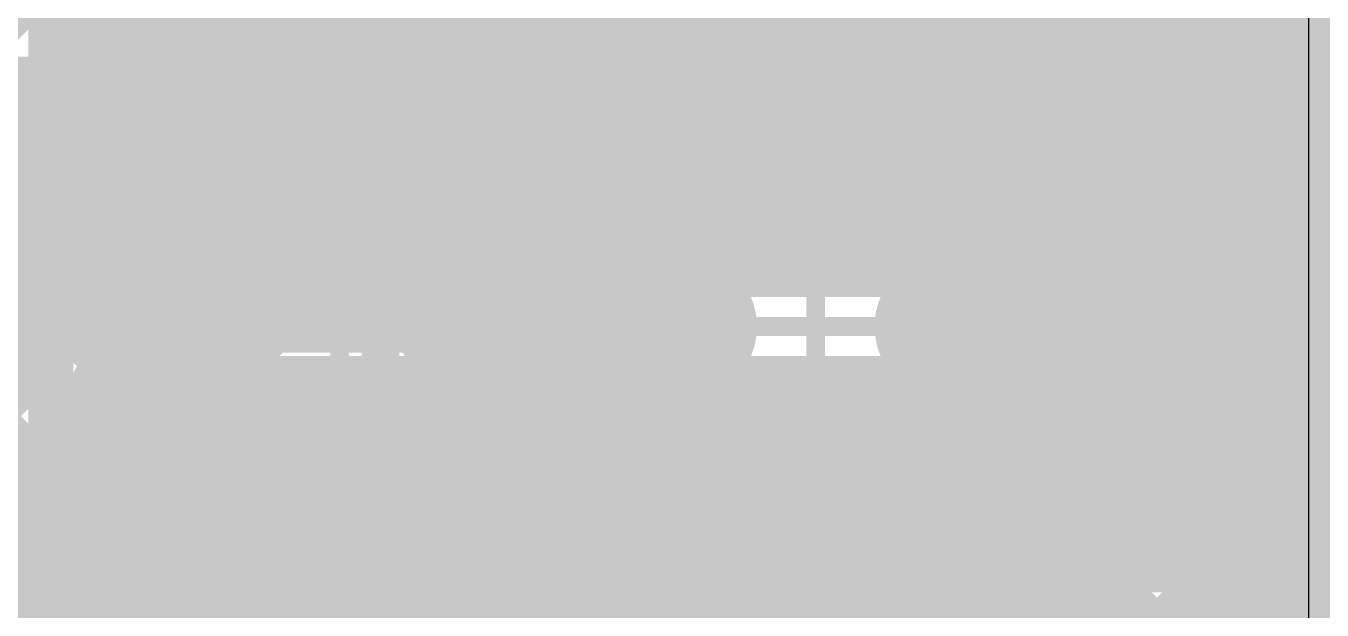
# Model space of a CAD drawing. Header units: millimetres. Extents: x 13 to 259, y -2 to 326.
# Drawn here: x 143.354 to 146.811, y 90.618 to 92.176 of the extents above; entities that cross this region are included whole.
import ezdxf

# ---------------------------------------------------------------- set-up
doc = ezdxf.new("R2010")
doc.units = ezdxf.units.MM
for name, color, linetype in [('BottomLayer', 5, 'Continuous'), ('ConnectLayer', 7, 'Continuous'), ('DrillDrawing', 1, 'Continuous'), ('Mechanical14', 56, 'Continuous'), ('Mechanical15', 56, 'Continuous'), ('Mechanical34', 56, 'Continuous'), ('Mechanical9', 56, 'Continuous'), ('MidLayer1', 16, 'Continuous'), ('MidLayer2', 76, 'Continuous'), ('MidLayer3', 90, 'Continuous'), ('MidLayer4', 156, 'Continuous'), ('MidLayer5', 130, 'Continuous'), ('MidLayer6', 216, 'Continuous'), ('MultiLayer', 9, 'Continuous'), ('TopLayer', 1, 'Continuous'), ('TopPaste', 8, 'Continuous'), ('TopSolder', 216, 'Continuous')]:
    doc.layers.add(name, color=color, linetype=linetype)

# ---------------------------------------------------------------- blocks, each defined once
blk = doc.blocks.new('RESC1005X40N_80')
at = {"layer": 'Mechanical14', "const_width": 0.1}
for points in [[(0.5, 0.25), (-0.5, 0.25)], [(-0.5, -0.25), (-0.5, 0.25)], [(0.5, -0.25), (0.5, 0.25)], [(0.5, -0.25), (-0.5, -0.25)]]:
    blk.add_lwpolyline(points, dxfattribs=at)
at = {"layer": 'Mechanical14', "const_width": 0.05}
for points in [[(-0.525, 0.25, 1), (-0.475, 0.25, 1)], [(-0.525, 0.25, 1), (-0.475, 0.25, 1)], [(0.475, 0.25, 1), (0.525, 0.25, 1)], [(0.475, 0.25, 1), (0.525, 0.25, 1)], [(-0.525, -0.25, 1), (-0.475, -0.25, 1)], [(-0.525, -0.25, 1), (-0.475, -0.25, 1)], [(0.475, -0.25, 1), (0.525, -0.25, 1)], [(0.475, -0.25, 1), (0.525, -0.25, 1)]]:
    blk.add_lwpolyline(points, format="xyb", close=True, dxfattribs=at)
at = {"layer": 'Mechanical15', "const_width": 0.05}
for points in [[(0, -0.5), (0, 0.5)], [(0.91, 0.46), (-0.91, 0.46)], [(-0.91, -0.46), (-0.91, 0.46)], [(0.91, -0.46), (0.91, 0.46)], [(0.5, 0), (-0.5, 0)], [(0.91, -0.46), (-0.91, -0.46)]]:
    blk.add_lwpolyline(points, dxfattribs=at)
at = {"layer": 'Mechanical15'}
for points, const_width in [([(-0.0125, 0.5, 1), (0.0125, 0.5, 1)], 0.025), ([(-0.9225, 0.46, 1), (-0.8975, 0.46, 1)], 0.025), ([(-0.9225, 0.46, 1), (-0.8975, 0.46, 1)], 0.025), ([(0.8975, 0.46, 1), (0.9225, 0.46, 1)], 0.025), ([(0.8975, 0.46, 1), (0.9225, 0.46, 1)], 0.025), ([(0.35, 0, 1), (-0.35, 0, 1)], 0.05), ([(-0.5125, 0, 1), (-0.4875, 0, 1)], 0.025), ([(-0.3625, 0, 1), (-0.3375, 0, 1)], 0.025), ([(0.3375, 0, 1), (0.3625, 0, 1)], 0.025), ([(0.4875, 0, 1), (0.5125, 0, 1)], 0.025), ([(-0.9225, -0.46, 1), (-0.8975, -0.46, 1)], 0.025), ([(-0.9225, -0.46, 1), (-0.8975, -0.46, 1)], 0.025), ([(0.8975, -0.46, 1), (0.9225, -0.46, 1)], 0.025), ([(0.8975, -0.46, 1), (0.9225, -0.46, 1)], 0.025), ([(-0.0125, -0.5, 1), (0.0125, -0.5, 1)], 0.025)]:
    blk.add_lwpolyline(points, format="xyb", close=True, dxfattribs=dict(at, const_width=const_width))
at = {"layer": 'TopLayer'}
for points in [[(-0.18, -0.31), (-0.18, 0.31), (-0.76, -0.31), (-0.76, 0.31)], [(0.76, -0.31), (0.76, 0.31), (0.18, -0.31), (0.18, 0.31)]]:
    blk.add_solid(points, dxfattribs=at)
at = {"layer": 'TopPaste'}
for points in [[(-0.18, -0.31), (-0.18, 0.31), (-0.76, -0.31), (-0.76, 0.31)], [(0.76, -0.31), (0.76, 0.31), (0.18, -0.31), (0.18, 0.31)]]:
    blk.add_solid(points, dxfattribs=at)
at = {"layer": 'TopSolder'}
for points in [[(-0.0784, -0.4116), (-0.0784, 0.4116), (-0.8616, -0.4116), (-0.8616, 0.4116)], [(0.8616, -0.4116), (0.8616, 0.4116), (0.0784, -0.4116), (0.0784, 0.4116)]]:
    blk.add_solid(points, dxfattribs=at)
blk = doc.blocks.new('RESC1005X40N_81')
at = {"layer": 'Mechanical14', "const_width": 0.1}
for points in [[(-0.5, 0.25), (0.5, 0.25)], [(-0.5, 0.25), (-0.5, -0.25)], [(0.5, 0.25), (0.5, -0.25)], [(-0.5, -0.25), (0.5, -0.25)]]:
    blk.add_lwpolyline(points, dxfattribs=at)
at = {"layer": 'Mechanical14', "const_width": 0.05}
for points in [[(-0.525, 0.25, 1), (-0.475, 0.25, 1)], [(-0.525, 0.25, 1), (-0.475, 0.25, 1)], [(0.475, 0.25, 1), (0.525, 0.25, 1)], [(0.475, 0.25, 1), (0.525, 0.25, 1)], [(-0.525, -0.25, 1), (-0.475, -0.25, 1)], [(-0.525, -0.25, 1), (-0.475, -0.25, 1)], [(0.475, -0.25, 1), (0.525, -0.25, 1)], [(0.475, -0.25, 1), (0.525, -0.25, 1)]]:
    blk.add_lwpolyline(points, format="xyb", close=True, dxfattribs=at)
at = {"layer": 'Mechanical15', "const_width": 0.05}
for points in [[(0, 0.5), (0, -0.5)], [(-0.91, 0.46), (0.91, 0.46)], [(-0.91, 0.46), (-0.91, -0.46)], [(0.91, 0.46), (0.91, -0.46)], [(-0.5, 0), (0.5, 0)], [(-0.91, -0.46), (0.91, -0.46)]]:
    blk.add_lwpolyline(points, dxfattribs=at)
at = {"layer": 'Mechanical15'}
for points, const_width in [([(-0.0125, 0.5, 1), (0.0125, 0.5, 1)], 0.025), ([(-0.9225, 0.46, 1), (-0.8975, 0.46, 1)], 0.025), ([(-0.9225, 0.46, 1), (-0.8975, 0.46, 1)], 0.025), ([(0.8975, 0.46, 1), (0.9225, 0.46, 1)], 0.025), ([(0.8975, 0.46, 1), (0.9225, 0.46, 1)], 0.025), ([(0.35, 0, 1), (-0.35, 0, 1)], 0.05), ([(-0.5125, 0, 1), (-0.4875, 0, 1)], 0.025), ([(-0.3625, 0, 1), (-0.3375, 0, 1)], 0.025), ([(0.3375, 0, 1), (0.3625, 0, 1)], 0.025), ([(0.4875, 0, 1), (0.5125, 0, 1)], 0.025), ([(-0.9225, -0.46, 1), (-0.8975, -0.46, 1)], 0.025), ([(-0.9225, -0.46, 1), (-0.8975, -0.46, 1)], 0.025), ([(0.8975, -0.46, 1), (0.9225, -0.46, 1)], 0.025), ([(0.8975, -0.46, 1), (0.9225, -0.46, 1)], 0.025), ([(-0.0125, -0.5, 1), (0.0125, -0.5, 1)], 0.025)]:
    blk.add_lwpolyline(points, format="xyb", close=True, dxfattribs=dict(at, const_width=const_width))
at = {"layer": 'TopLayer'}
for points in [[(-0.18, -0.31), (-0.18, 0.31), (-0.76, -0.31), (-0.76, 0.31)], [(0.76, -0.31), (0.76, 0.31), (0.18, -0.31), (0.18, 0.31)]]:
    blk.add_solid(points, dxfattribs=at)
at = {"layer": 'TopPaste'}
for points in [[(-0.18, -0.31), (-0.18, 0.31), (-0.76, -0.31), (-0.76, 0.31)], [(0.76, -0.31), (0.76, 0.31), (0.18, -0.31), (0.18, 0.31)]]:
    blk.add_solid(points, dxfattribs=at)
at = {"layer": 'TopSolder'}
for points in [[(-0.0784, -0.4116), (-0.0784, 0.4116), (-0.8616, -0.4116), (-0.8616, 0.4116)], [(0.8616, -0.4116), (0.8616, 0.4116), (0.0784, -0.4116), (0.0784, 0.4116)]]:
    blk.add_solid(points, dxfattribs=at)

msp = doc.modelspace()

# ---------------------------------------------------------------- linework, layer by layer
at = {"layer": 'BottomLayer', "const_width": 0.25}
for points in [[(144.0658, 91.844, 1), (144.3158, 91.844, 1)], [(145.3358, 91.844, 1), (145.5858, 91.844, 1)], [(144.0658, 90.904, 1), (144.3158, 90.904, 1)], [(145.3358, 90.904, 1), (145.5858, 90.904, 1)]]:
    msp.add_lwpolyline(points, format="xyb", close=True, dxfattribs=at)
at = {"layer": 'ConnectLayer', "const_width": 0.4}
for points in [[(146.9997, 90.0254), (146.9997, 136.36)], [(146.59, 90.2614), (146.59, 117.0401)], [(146.51, 90.865), (146.51, 112.5108)], [(145.7905, 92.3333), (150.0155, 96.5582)], [(145.7905, 92.3333), (150.0155, 96.5582)], [(141.8014, 94.089), (143.7077, 92.1827)], [(141.8014, 94.089), (143.7077, 92.1827)], [(141.8014, 94.089), (143.7077, 92.1827)], [(141.3926, 93.6493), (143.748, 91.2939)], [(141.3926, 93.6493), (143.748, 91.2939)], [(141.3926, 93.6493), (143.748, 91.2939)], [(146.0407, 91.7349), (147.6359, 93.3301)], [(146.0407, 91.7349), (147.6359, 93.3301)], [(146.0176, 93.2669), (147.5931, 91.6914)], [(146.0176, 93.2669), (147.5931, 91.6914)], [(145.7905, 92.3333), (146.51, 93.0528)], [(146.05, 91.8747), (146.05, 93.0409)], [(146.0508, 90.8965), (148.1895, 93.0352)], [(146.0508, 90.8965), (148.1895, 93.0352)], [(137.7333, 86.8216), (143.683, 92.7713)], [(137.7333, 86.8216), (143.683, 92.7713)], [(137.7333, 86.8216), (143.683, 92.7713)], [(145.7905, 92.3333), (146.05, 92.5928)], [(145.827, 92.609), (148.7881, 89.6478)], [(145.827, 92.609), (148.7881, 89.6478)], [(145.827, 92.609), (146.51, 91.9259)], [(144.7179, 92.1092), (145.1681, 92.5594)], [(144.7179, 92.1092), (145.1681, 92.5594)], [(144.7179, 92.1092), (145.1681, 92.5594)], [(141.6629, 92.5304), (143.9699, 90.2235)], [(141.6629, 92.5304), (143.9699, 90.2235)], [(141.6629, 92.5304), (143.9699, 90.2235)], [(146.0407, 91.7349), (146.51, 92.2043)], [(144.7668, 91.9721), (144.8713, 91.8676)], [(144.7668, 91.9721), (144.8713, 91.8676)], [(144.7668, 91.9721), (144.8713, 91.8676)], [(143.1251, 91.894), (143.603, 91.894)], [(143.1478, 91.894), (143.748, 91.2939)], [(121.3698, 69.6096), (143.6009, 91.8407)], [(121.3698, 69.6096), (143.6009, 91.8407)], [(129.7822, 78.022), (143.6009, 91.8407)], [(140.6002, 88.84), (143.6009, 91.8407)], [(146.05, 90.9347), (146.05, 91.8133)], [(146.59, 91.7998), (151.36, 91.7998)], [(144.7727, 91.7464), (144.9276, 91.5915)], [(145.9947, 91.5928), (148.1679, 89.4196)], [(145.9947, 91.5928), (148.1679, 89.4196)], [(145.9947, 91.5928), (146.51, 91.0774)], [(145.9947, 91.5928), (146.05, 91.5374)], [(145.9727, 89.9699), (147.5461, 91.5432)], [(145.9727, 89.9699), (147.5461, 91.5432)], [(144.6844, 91.2272), (144.9716, 91.5143)], [(144.6844, 91.2272), (144.9716, 91.5143)], [(144.6844, 91.2272), (144.9716, 91.5143)], [(144.6844, 91.2272), (144.9716, 91.5143)], [(142.7122, 91.4811), (143.3936, 90.7997)], [(146.0508, 90.8965), (146.51, 91.3558)], [(146.59, 91.1998), (151.36, 91.1998)], [(144.7144, 91.1759), (144.8804, 91.0099)], [(144.7144, 91.1759), (144.8804, 91.0099)], [(144.7144, 91.1759), (144.8804, 91.0099)], [(144.7144, 91.1759), (144.8804, 91.0099)], [(133.1602, 80.5515), (143.6087, 91)], [(133.1602, 80.5515), (143.6087, 91)], [(133.1602, 80.5515), (143.6087, 91)], [(141.4339, 88.84), (143.612, 91.0181)], [(146.0496, 90.865), (146.51, 90.865)], [(146.05, 90.2614), (146.05, 90.8733)], [(146.0208, 90.7181), (146.4759, 90.263)], [(146.0208, 90.7181), (146.4759, 90.263)], [(144.4904, 90.1847), (144.9375, 90.6317)], [(144.4904, 90.1847), (144.9375, 90.6317)], [(144.4904, 90.1847), (144.9375, 90.6317)], [(144.4904, 90.1847), (144.9375, 90.6317)], [(146.59, 90.5998), (151.36, 90.5998)], [(144.6308, 90.0695), (145.0459, 90.4846)], [(144.5807, 90.4612), (144.9987, 90.0432)], [(144.5807, 90.4612), (144.9987, 90.0432)], [(144.5807, 90.4612), (144.8016, 90.2402)], [(144.5807, 90.4612), (144.9987, 90.0432)]]:
    msp.add_lwpolyline(points, dxfattribs=at)
for points in [[(143.8342, 91.374, -1.612954), (144.7808, 91.844)], [(143.8342, 91.374, -1.612954), (144.7808, 91.844)], [(143.8342, 91.374, -1.612954), (144.7808, 91.844)], [(145.1042, 91.374, -1.612954), (146.0508, 91.844)], [(145.1042, 91.374, -1.612954), (146.0508, 91.844)], [(145.1042, 91.374, -1.612954), (146.0508, 91.844)], [(145.6404, 92.406, -0.311915), (146.05, 91.8747)], [(143.8342, 91.374, -0.257077), (143.603, 91.894)], [(144.7808, 91.844, -0.234583), (144.5475, 91.374)], [(144.7808, 91.844, -0.234583), (144.5475, 91.374)], [(144.7808, 91.844, -0.234583), (144.5475, 91.374)], [(146.0508, 91.844, -0.234583), (145.8175, 91.374)], [(146.0508, 91.844, -0.234583), (145.8175, 91.374)], [(146.0508, 91.844, -0.234583), (145.8175, 91.374)], [(146.05, 91.8133, -0.220886), (145.8175, 91.374)], [(144.7727, 91.7464, -0.191141), (144.5475, 91.374)], [(145.1042, 91.374, -0.120423), (144.9276, 91.5915)], [(144.7808, 90.904, -1.612954), (143.8342, 91.374)], [(144.7808, 90.904, -1.612954), (143.8342, 91.374)], [(144.7808, 90.904, -1.612954), (143.8342, 91.374)], [(143.612, 91.0181, -0.18379), (143.8342, 91.374)], [(144.5475, 91.374, -0.234583), (144.7808, 90.904)], [(144.5475, 91.374, -0.234583), (144.7808, 90.904)], [(144.5475, 91.374, -0.234583), (144.7808, 90.904)], [(144.5475, 91.374, -0.234583), (144.7808, 90.904)], [(146.0508, 90.904, -1.612954), (145.1042, 91.374)], [(146.0508, 90.904, -1.612954), (145.1042, 91.374)], [(145.0459, 90.4846, -0.456349), (145.1042, 91.374)], [(146.05, 90.8733, -1.567019), (145.1042, 91.374)], [(145.8175, 91.374, -0.234583), (146.0508, 90.904)], [(145.8175, 91.374, -0.234583), (146.0508, 90.904)], [(145.8175, 91.374, -0.234583), (146.0508, 90.904)], [(145.8175, 91.374, -0.220886), (146.05, 90.9347)], [(144.7808, 90.904, -0.358293), (144.3049, 90.3251)]]:
    msp.add_lwpolyline(points, format="xyb", dxfattribs=at)
at = {"layer": 'ConnectLayer', "const_width": 0.2}
for points in [[(145.6905, 92.3333, 1), (145.8905, 92.3333, 1)], [(145.6905, 92.3333, 1), (145.8905, 92.3333, 1)], [(145.6905, 92.3333, 1), (145.8905, 92.3333, 1)], [(145.6905, 92.3333, 1), (145.8905, 92.3333, 1)], [(146.41, 92.2043, 1), (146.61, 92.2043, 1)], [(143.6077, 92.1827, 1), (143.8077, 92.1827, 1)], [(143.6077, 92.1827, 1), (143.8077, 92.1827, 1)], [(143.6077, 92.1827, 1), (143.8077, 92.1827, 1)], [(144.6179, 92.1092, 1), (144.8179, 92.1092, 1)], [(144.6179, 92.1092, 1), (144.8179, 92.1092, 1)], [(144.6179, 92.1092, 1), (144.8179, 92.1092, 1)], [(144.6668, 91.9721, 1), (144.8668, 91.9721, 1)], [(144.6668, 91.9721, 1), (144.8668, 91.9721, 1)], [(144.6668, 91.9721, 1), (144.8668, 91.9721, 1)], [(146.41, 91.9259, 1), (146.61, 91.9259, 1)], [(143.503, 91.894, 1), (143.703, 91.894, 1)], [(143.503, 91.894, 1), (143.703, 91.894, 1)], [(144.7713, 91.8676, 1), (144.9713, 91.8676, 1)], [(144.7713, 91.8676, 1), (144.9713, 91.8676, 1)], [(144.7713, 91.8676, 1), (144.9713, 91.8676, 1)], [(145.95, 91.8747, 1), (146.15, 91.8747, 1)], [(145.95, 91.8747, 1), (146.15, 91.8747, 1)], [(143.5009, 91.8407, 1), (143.7009, 91.8407, 1)], [(143.5009, 91.8407, 1), (143.7009, 91.8407, 1)], [(143.5009, 91.8407, 1), (143.7009, 91.8407, 1)], [(143.5009, 91.8407, 1), (143.7009, 91.8407, 1)], [(144.6808, 91.844, 1), (144.8808, 91.844, 1)], [(144.6808, 91.844, 1), (144.8808, 91.844, 1)], [(144.6808, 91.844, 1), (144.8808, 91.844, 1)], [(144.6808, 91.844, 1), (144.8808, 91.844, 1)], [(144.6808, 91.844, 1), (144.8808, 91.844, 1)], [(144.6808, 91.844, 1), (144.8808, 91.844, 1)], [(145.9508, 91.844, 1), (146.1508, 91.844, 1)], [(145.9508, 91.844, 1), (146.1508, 91.844, 1)], [(145.9508, 91.844, 1), (146.1508, 91.844, 1)], [(145.9508, 91.844, 1), (146.1508, 91.844, 1)], [(145.9508, 91.844, 1), (146.1508, 91.844, 1)], [(145.9508, 91.844, 1), (146.1508, 91.844, 1)], [(145.95, 91.8133, 1), (146.15, 91.8133, 1)], [(145.95, 91.8133, 1), (146.15, 91.8133, 1)], [(146.49, 91.7998, 1), (146.69, 91.7998, 1)], [(144.6727, 91.7464, 1), (144.8727, 91.7464, 1)], [(144.6727, 91.7464, 1), (144.8727, 91.7464, 1)], [(145.9407, 91.7349, 1), (146.1407, 91.7349, 1)], [(145.9407, 91.7349, 1), (146.1407, 91.7349, 1)], [(145.9407, 91.7349, 1), (146.1407, 91.7349, 1)], [(144.8276, 91.5915, 1), (145.0276, 91.5915, 1)], [(144.8276, 91.5915, 1), (145.0276, 91.5915, 1)], [(145.8947, 91.5928, 1), (146.0947, 91.5928, 1)], [(145.8947, 91.5928, 1), (146.0947, 91.5928, 1)], [(145.8947, 91.5928, 1), (146.0947, 91.5928, 1)], [(145.8947, 91.5928, 1), (146.0947, 91.5928, 1)], [(144.8716, 91.5143, 1), (145.0716, 91.5143, 1)], [(144.8716, 91.5143, 1), (145.0716, 91.5143, 1)], [(144.8716, 91.5143, 1), (145.0716, 91.5143, 1)], [(144.8716, 91.5143, 1), (145.0716, 91.5143, 1)], [(145.95, 91.5374, 1), (146.15, 91.5374, 1)], [(143.7342, 91.374, 1), (143.9342, 91.374, 1)], [(143.7342, 91.374, 1), (143.9342, 91.374, 1)], [(143.7342, 91.374, 1), (143.9342, 91.374, 1)], [(143.7342, 91.374, 1), (143.9342, 91.374, 1)], [(143.7342, 91.374, 1), (143.9342, 91.374, 1)], [(143.7342, 91.374, 1), (143.9342, 91.374, 1)], [(143.7342, 91.374, 1), (143.9342, 91.374, 1)], [(143.7342, 91.374, 1), (143.9342, 91.374, 1)], [(144.4475, 91.374, 1), (144.6475, 91.374, 1)], [(144.4475, 91.374, 1), (144.6475, 91.374, 1)], [(144.4475, 91.374, 1), (144.6475, 91.374, 1)], [(144.4475, 91.374, 1), (144.6475, 91.374, 1)], [(144.4475, 91.374, 1), (144.6475, 91.374, 1)], [(144.4475, 91.374, 1), (144.6475, 91.374, 1)], [(144.4475, 91.374, 1), (144.6475, 91.374, 1)], [(144.4475, 91.374, 1), (144.6475, 91.374, 1)], [(145.0042, 91.374, 1), (145.2042, 91.374, 1)], [(145.0042, 91.374, 1), (145.2042, 91.374, 1)], [(145.0042, 91.374, 1), (145.2042, 91.374, 1)], [(145.0042, 91.374, 1), (145.2042, 91.374, 1)], [(145.0042, 91.374, 1), (145.2042, 91.374, 1)], [(145.0042, 91.374, 1), (145.2042, 91.374, 1)], [(145.0042, 91.374, 1), (145.2042, 91.374, 1)], [(145.0042, 91.374, 1), (145.2042, 91.374, 1)], [(145.7175, 91.374, 1), (145.9175, 91.374, 1)], [(145.7175, 91.374, 1), (145.9175, 91.374, 1)], [(145.7175, 91.374, 1), (145.9175, 91.374, 1)], [(145.7175, 91.374, 1), (145.9175, 91.374, 1)], [(145.7175, 91.374, 1), (145.9175, 91.374, 1)], [(145.7175, 91.374, 1), (145.9175, 91.374, 1)], [(145.7175, 91.374, 1), (145.9175, 91.374, 1)], [(145.7175, 91.374, 1), (145.9175, 91.374, 1)], [(146.41, 91.3558, 1), (146.61, 91.3558, 1)], [(143.648, 91.2939, 1), (143.848, 91.2939, 1)], [(143.648, 91.2939, 1), (143.848, 91.2939, 1)], [(143.648, 91.2939, 1), (143.848, 91.2939, 1)], [(143.648, 91.2939, 1), (143.848, 91.2939, 1)], [(144.5844, 91.2272, 1), (144.7844, 91.2272, 1)], [(144.5844, 91.2272, 1), (144.7844, 91.2272, 1)], [(144.5844, 91.2272, 1), (144.7844, 91.2272, 1)], [(144.5844, 91.2272, 1), (144.7844, 91.2272, 1)], [(146.49, 91.1998, 1), (146.69, 91.1998, 1)], [(144.6144, 91.1759, 1), (144.8144, 91.1759, 1)], [(144.6144, 91.1759, 1), (144.8144, 91.1759, 1)], [(144.6144, 91.1759, 1), (144.8144, 91.1759, 1)], [(144.6144, 91.1759, 1), (144.8144, 91.1759, 1)], [(146.41, 91.0774, 1), (146.61, 91.0774, 1)], [(143.5087, 91, 1), (143.7087, 91, 1)], [(143.5087, 91, 1), (143.7087, 91, 1)], [(143.5087, 91, 1), (143.7087, 91, 1)], [(143.512, 91.0181, 1), (143.712, 91.0181, 1)], [(143.512, 91.0181, 1), (143.712, 91.0181, 1)], [(144.7804, 91.0099, 1), (144.9804, 91.0099, 1)], [(144.7804, 91.0099, 1), (144.9804, 91.0099, 1)], [(144.7804, 91.0099, 1), (144.9804, 91.0099, 1)], [(144.7804, 91.0099, 1), (144.9804, 91.0099, 1)], [(145.95, 90.9347, 1), (146.15, 90.9347, 1)], [(145.95, 90.9347, 1), (146.15, 90.9347, 1)], [(144.6808, 90.904, 1), (144.8808, 90.904, 1)], [(144.6808, 90.904, 1), (144.8808, 90.904, 1)], [(144.6808, 90.904, 1), (144.8808, 90.904, 1)], [(144.6808, 90.904, 1), (144.8808, 90.904, 1)], [(144.6808, 90.904, 1), (144.8808, 90.904, 1)], [(144.6808, 90.904, 1), (144.8808, 90.904, 1)], [(144.6808, 90.904, 1), (144.8808, 90.904, 1)], [(144.6808, 90.904, 1), (144.8808, 90.904, 1)], [(145.9508, 90.904, 1), (146.1508, 90.904, 1)], [(145.9508, 90.904, 1), (146.1508, 90.904, 1)], [(145.9508, 90.904, 1), (146.1508, 90.904, 1)], [(145.9508, 90.904, 1), (146.1508, 90.904, 1)], [(145.9508, 90.904, 1), (146.1508, 90.904, 1)], [(145.9508, 90.8965, 1), (146.1508, 90.8965, 1)], [(145.9508, 90.8965, 1), (146.1508, 90.8965, 1)], [(145.9508, 90.8965, 1), (146.1508, 90.8965, 1)], [(145.9496, 90.865, 1), (146.1496, 90.865, 1)], [(145.95, 90.8733, 1), (146.15, 90.8733, 1)], [(145.95, 90.8733, 1), (146.15, 90.8733, 1)], [(146.41, 90.865, 1), (146.61, 90.865, 1)], [(146.41, 90.865, 1), (146.61, 90.865, 1)], [(143.2936, 90.7997, 1), (143.4936, 90.7997, 1)], [(145.9208, 90.7181, 1), (146.1208, 90.7181, 1)], [(145.9208, 90.7181, 1), (146.1208, 90.7181, 1)], [(144.8375, 90.6317, 1), (145.0375, 90.6317, 1)], [(144.8375, 90.6317, 1), (145.0375, 90.6317, 1)], [(144.8375, 90.6317, 1), (145.0375, 90.6317, 1)], [(144.8375, 90.6317, 1), (145.0375, 90.6317, 1)], [(146.49, 90.5998, 1), (146.69, 90.5998, 1)], [(144.9459, 90.4846, 1), (145.1459, 90.4846, 1)], [(144.9459, 90.4846, 1), (145.1459, 90.4846, 1)], [(144.4807, 90.4612, 1), (144.6807, 90.4612, 1)], [(144.4807, 90.4612, 1), (144.6807, 90.4612, 1)], [(144.4807, 90.4612, 1), (144.6807, 90.4612, 1)], [(144.4807, 90.4612, 1), (144.6807, 90.4612, 1)]]:
    msp.add_lwpolyline(points, format="xyb", close=True, dxfattribs=at)
at = {"layer": 'DrillDrawing', "const_width": 0.0508}
for points in [[(144.0638, 91.971), (144.0638, 92.098)], [(144.0638, 92.098), (144.3178, 92.098)], [(144.3178, 91.971), (144.3178, 92.098)], [(145.3338, 91.971), (145.3338, 92.098)], [(145.3338, 92.098), (145.5878, 92.098)], [(145.5878, 91.971), (145.5878, 92.098)], [(143.9368, 91.717), (143.9368, 91.971)], [(143.9368, 91.971), (144.0638, 91.971)], [(144.3178, 91.971), (144.4448, 91.971)], [(144.4448, 91.717), (144.4448, 91.971)], [(145.2068, 91.717), (145.2068, 91.971)], [(145.2068, 91.971), (145.3338, 91.971)], [(145.5878, 91.971), (145.7148, 91.971)], [(145.7148, 91.717), (145.7148, 91.971)], [(143.9368, 91.717), (144.0638, 91.717)], [(144.0638, 91.59), (144.0638, 91.717)], [(144.3178, 91.717), (144.4448, 91.717)], [(144.3178, 91.59), (144.3178, 91.717)], [(145.2068, 91.717), (145.3338, 91.717)], [(145.3338, 91.59), (145.3338, 91.717)], [(145.5878, 91.717), (145.7148, 91.717)], [(145.5878, 91.59), (145.5878, 91.717)], [(144.0638, 91.59), (144.3178, 91.59)], [(145.3338, 91.59), (145.5878, 91.59)], [(144.0638, 91.031), (144.0638, 91.158)], [(144.0638, 91.158), (144.3178, 91.158)], [(144.3178, 91.031), (144.3178, 91.158)], [(145.3338, 91.031), (145.3338, 91.158)], [(145.3338, 91.158), (145.5878, 91.158)], [(145.5878, 91.031), (145.5878, 91.158)], [(143.9368, 90.777), (143.9368, 91.031)], [(143.9368, 91.031), (144.0638, 91.031)], [(144.3178, 91.031), (144.4448, 91.031)], [(144.4448, 90.777), (144.4448, 91.031)], [(145.2068, 90.777), (145.2068, 91.031)], [(145.2068, 91.031), (145.3338, 91.031)], [(145.5878, 91.031), (145.7148, 91.031)], [(145.7148, 90.777), (145.7148, 91.031)], [(143.9368, 90.777), (144.0638, 90.777)], [(144.0638, 90.65), (144.0638, 90.777)], [(144.3178, 90.777), (144.4448, 90.777)], [(144.3178, 90.65), (144.3178, 90.777)], [(145.2068, 90.777), (145.3338, 90.777)], [(145.3338, 90.65), (145.3338, 90.777)], [(145.5878, 90.777), (145.7148, 90.777)], [(145.5878, 90.65), (145.5878, 90.777)], [(144.0638, 90.65), (144.3178, 90.65)], [(145.3338, 90.65), (145.5878, 90.65)]]:
    msp.add_lwpolyline(points, dxfattribs=at)
at = {"layer": 'DrillDrawing', "const_width": 0.0254}
for points in [[(144.0511, 92.098, 1), (144.0765, 92.098, 1)], [(144.0511, 92.098, 1), (144.0765, 92.098, 1)], [(144.3051, 92.098, 1), (144.3305, 92.098, 1)], [(144.3051, 92.098, 1), (144.3305, 92.098, 1)], [(145.3211, 92.098, 1), (145.3465, 92.098, 1)], [(145.3211, 92.098, 1), (145.3465, 92.098, 1)], [(145.5751, 92.098, 1), (145.6005, 92.098, 1)], [(145.5751, 92.098, 1), (145.6005, 92.098, 1)], [(143.9241, 91.971, 1), (143.9495, 91.971, 1)], [(143.9241, 91.971, 1), (143.9495, 91.971, 1)], [(144.0511, 91.971, 1), (144.0765, 91.971, 1)], [(144.0511, 91.971, 1), (144.0765, 91.971, 1)], [(144.3051, 91.971, 1), (144.3305, 91.971, 1)], [(144.3051, 91.971, 1), (144.3305, 91.971, 1)], [(144.4321, 91.971, 1), (144.4575, 91.971, 1)], [(144.4321, 91.971, 1), (144.4575, 91.971, 1)], [(145.1941, 91.971, 1), (145.2195, 91.971, 1)], [(145.1941, 91.971, 1), (145.2195, 91.971, 1)], [(145.3211, 91.971, 1), (145.3465, 91.971, 1)], [(145.3211, 91.971, 1), (145.3465, 91.971, 1)], [(145.5751, 91.971, 1), (145.6005, 91.971, 1)], [(145.5751, 91.971, 1), (145.6005, 91.971, 1)], [(145.7021, 91.971, 1), (145.7275, 91.971, 1)], [(145.7021, 91.971, 1), (145.7275, 91.971, 1)], [(143.9241, 91.717, 1), (143.9495, 91.717, 1)], [(143.9241, 91.717, 1), (143.9495, 91.717, 1)], [(144.0511, 91.717, 1), (144.0765, 91.717, 1)], [(144.0511, 91.717, 1), (144.0765, 91.717, 1)], [(144.3051, 91.717, 1), (144.3305, 91.717, 1)], [(144.3051, 91.717, 1), (144.3305, 91.717, 1)], [(144.4321, 91.717, 1), (144.4575, 91.717, 1)], [(144.4321, 91.717, 1), (144.4575, 91.717, 1)], [(145.1941, 91.717, 1), (145.2195, 91.717, 1)], [(145.1941, 91.717, 1), (145.2195, 91.717, 1)], [(145.3211, 91.717, 1), (145.3465, 91.717, 1)], [(145.3211, 91.717, 1), (145.3465, 91.717, 1)], [(145.5751, 91.717, 1), (145.6005, 91.717, 1)], [(145.5751, 91.717, 1), (145.6005, 91.717, 1)], [(145.7021, 91.717, 1), (145.7275, 91.717, 1)], [(145.7021, 91.717, 1), (145.7275, 91.717, 1)], [(144.0511, 91.59, 1), (144.0765, 91.59, 1)], [(144.0511, 91.59, 1), (144.0765, 91.59, 1)], [(144.3051, 91.59, 1), (144.3305, 91.59, 1)], [(144.3051, 91.59, 1), (144.3305, 91.59, 1)], [(145.3211, 91.59, 1), (145.3465, 91.59, 1)], [(145.3211, 91.59, 1), (145.3465, 91.59, 1)], [(145.5751, 91.59, 1), (145.6005, 91.59, 1)], [(145.5751, 91.59, 1), (145.6005, 91.59, 1)], [(144.0511, 91.158, 1), (144.0765, 91.158, 1)], [(144.0511, 91.158, 1), (144.0765, 91.158, 1)], [(144.3051, 91.158, 1), (144.3305, 91.158, 1)], [(144.3051, 91.158, 1), (144.3305, 91.158, 1)], [(145.3211, 91.158, 1), (145.3465, 91.158, 1)], [(145.3211, 91.158, 1), (145.3465, 91.158, 1)], [(145.5751, 91.158, 1), (145.6005, 91.158, 1)], [(145.5751, 91.158, 1), (145.6005, 91.158, 1)], [(143.9241, 91.031, 1), (143.9495, 91.031, 1)], [(143.9241, 91.031, 1), (143.9495, 91.031, 1)], [(144.0511, 91.031, 1), (144.0765, 91.031, 1)], [(144.0511, 91.031, 1), (144.0765, 91.031, 1)], [(144.3051, 91.031, 1), (144.3305, 91.031, 1)], [(144.3051, 91.031, 1), (144.3305, 91.031, 1)], [(144.4321, 91.031, 1), (144.4575, 91.031, 1)], [(144.4321, 91.031, 1), (144.4575, 91.031, 1)], [(145.1941, 91.031, 1), (145.2195, 91.031, 1)], [(145.1941, 91.031, 1), (145.2195, 91.031, 1)], [(145.3211, 91.031, 1), (145.3465, 91.031, 1)], [(145.3211, 91.031, 1), (145.3465, 91.031, 1)], [(145.5751, 91.031, 1), (145.6005, 91.031, 1)], [(145.5751, 91.031, 1), (145.6005, 91.031, 1)], [(145.7021, 91.031, 1), (145.7275, 91.031, 1)], [(145.7021, 91.031, 1), (145.7275, 91.031, 1)], [(143.9241, 90.777, 1), (143.9495, 90.777, 1)], [(143.9241, 90.777, 1), (143.9495, 90.777, 1)], [(144.0511, 90.777, 1), (144.0765, 90.777, 1)], [(144.0511, 90.777, 1), (144.0765, 90.777, 1)], [(144.3051, 90.777, 1), (144.3305, 90.777, 1)], [(144.3051, 90.777, 1), (144.3305, 90.777, 1)], [(144.4321, 90.777, 1), (144.4575, 90.777, 1)], [(144.4321, 90.777, 1), (144.4575, 90.777, 1)], [(145.1941, 90.777, 1), (145.2195, 90.777, 1)], [(145.1941, 90.777, 1), (145.2195, 90.777, 1)], [(145.3211, 90.777, 1), (145.3465, 90.777, 1)], [(145.3211, 90.777, 1), (145.3465, 90.777, 1)], [(145.5751, 90.777, 1), (145.6005, 90.777, 1)], [(145.5751, 90.777, 1), (145.6005, 90.777, 1)], [(145.7021, 90.777, 1), (145.7275, 90.777, 1)], [(145.7021, 90.777, 1), (145.7275, 90.777, 1)], [(144.0511, 90.65, 1), (144.0765, 90.65, 1)], [(144.0511, 90.65, 1), (144.0765, 90.65, 1)], [(144.3051, 90.65, 1), (144.3305, 90.65, 1)], [(144.3051, 90.65, 1), (144.3305, 90.65, 1)], [(145.3211, 90.65, 1), (145.3465, 90.65, 1)], [(145.3211, 90.65, 1), (145.3465, 90.65, 1)], [(145.5751, 90.65, 1), (145.6005, 90.65, 1)], [(145.5751, 90.65, 1), (145.6005, 90.65, 1)]]:
    msp.add_lwpolyline(points, format="xyb", close=True, dxfattribs=at)
at = {"layer": 'Mechanical34', "const_width": 0.1}
msp.add_lwpolyline([(146.8, 72.8), (146.8, 131.8)], dxfattribs=at)
at = {"layer": 'Mechanical9', "const_width": 0.1}
for points in [[(144.3, 67.8), (144.3, 100.7)], [(146.3001, 66.8), (146.3001, 100.7)]]:
    msp.add_lwpolyline(points, dxfattribs=at)
at = {"layer": 'MidLayer1', "const_width": 0.25}
for points in [[(144.0658, 91.844, 1), (144.3158, 91.844, 1)], [(145.3358, 91.844, 1), (145.5858, 91.844, 1)], [(144.0658, 90.904, 1), (144.3158, 90.904, 1)], [(145.3358, 90.904, 1), (145.5858, 90.904, 1)]]:
    msp.add_lwpolyline(points, format="xyb", close=True, dxfattribs=at)
at = {"layer": 'MidLayer2'}
for points, const_width in [([(144.1908, 91.844), (144.1908, 93.0716)], 0.2), ([(143.7409, 87.1133), (143.7409, 92.8867)], 0.12), ([(143.4209, 87.2458), (143.4209, 92.7542)], 0.12), ([(145.9508, 91.394), (145.9508, 92.5816)], 0.2), ([(144.1908, 91.844), (144.7964, 91.2384)], 0.2), ([(145.4608, 90.904), (145.9508, 91.394)], 0.2), ([(144.7964, 90.8755), (144.7964, 91.2384)], 0.2), ([(144.7964, 90.8755), (145.3366, 90.3353)], 0.2)]:
    msp.add_lwpolyline(points, dxfattribs=dict(at, const_width=const_width))
for points, const_width in [([(144.0658, 91.844, 1), (144.3158, 91.844, 1)], 0.25), ([(145.3358, 91.844, 1), (145.5858, 91.844, 1)], 0.25), ([(144.1408, 91.844, 1), (144.2408, 91.844, 1)], 0.1), ([(144.1408, 91.844, 1), (144.2408, 91.844, 1)], 0.1), ([(145.9008, 91.394, 1), (146.0008, 91.394, 1)], 0.1), ([(145.9008, 91.394, 1), (146.0008, 91.394, 1)], 0.1), ([(144.7464, 91.2384, 1), (144.8464, 91.2384, 1)], 0.1), ([(144.7464, 91.2384, 1), (144.8464, 91.2384, 1)], 0.1), ([(144.0658, 90.904, 1), (144.3158, 90.904, 1)], 0.25), ([(145.3358, 90.904, 1), (145.5858, 90.904, 1)], 0.25), ([(145.4108, 90.904, 1), (145.5108, 90.904, 1)], 0.1), ([(144.7464, 90.8755, 1), (144.8464, 90.8755, 1)], 0.1), ([(144.7464, 90.8755, 1), (144.8464, 90.8755, 1)], 0.1)]:
    msp.add_lwpolyline(points, format="xyb", close=True, dxfattribs=dict(at, const_width=const_width))
at = {"layer": 'MidLayer3'}
for points, const_width in [([(144.8488, 92.434), (145.4388, 91.844)], 0.4), ([(145.4388, 91.844), (145.4608, 91.844)], 0.4), ([(141.6369, 88.35), (144.1908, 90.904)], 0.3)]:
    msp.add_lwpolyline(points, dxfattribs=dict(at, const_width=const_width))
for points, const_width in [([(144.0658, 91.844, 1), (144.3158, 91.844, 1)], 0.25), ([(145.3358, 91.844, 1), (145.5858, 91.844, 1)], 0.25), ([(145.3388, 91.844, 1), (145.5388, 91.844, 1)], 0.2), ([(145.3388, 91.844, 1), (145.5388, 91.844, 1)], 0.2), ([(145.3608, 91.844, 1), (145.5608, 91.844, 1)], 0.2), ([(144.0658, 90.904, 1), (144.3158, 90.904, 1)], 0.25), ([(145.3358, 90.904, 1), (145.5858, 90.904, 1)], 0.25), ([(144.1158, 90.904, 1), (144.2658, 90.904, 1)], 0.15)]:
    msp.add_lwpolyline(points, format="xyb", close=True, dxfattribs=dict(at, const_width=const_width))
at = {"layer": 'MidLayer4'}
for points, const_width in [([(146.85, 90.075), (146.85, 99.9)], 0.4), ([(146.025, 90.7752), (146.025, 94.425)], 0.2), ([(143.7258, 91.6258), (143.7258, 94.1128)], 0.15), ([(144.875, 91.8706), (144.875, 94.05)], 0.15), ([(144.3835, 91.379), (144.875, 91.8706)], 0.15), ([(142.65, 90.55), (143.7258, 91.6258)], 0.15), ([(143.2, 90.5708), (144.0082, 91.379)], 0.15), ([(144.0082, 91.379), (144.3835, 91.379)], 0.15), ([(144.725, 90.175), (145.454, 90.904)], 0.2), ([(145.454, 90.904), (145.4608, 90.904)], 0.2), ([(145.4546, 90.2048), (146.025, 90.7752)], 0.2)]:
    msp.add_lwpolyline(points, dxfattribs=dict(at, const_width=const_width))
for points, const_width in [([(144.0658, 91.844, 1), (144.3158, 91.844, 1)], 0.25), ([(145.3358, 91.844, 1), (145.5858, 91.844, 1)], 0.25), ([(144.8375, 91.8706, 1), (144.9125, 91.8706, 1)], 0.075), ([(144.8375, 91.8706, 1), (144.9125, 91.8706, 1)], 0.075), ([(143.6883, 91.6258, 1), (143.7633, 91.6258, 1)], 0.075), ([(143.6883, 91.6258, 1), (143.7633, 91.6258, 1)], 0.075), ([(143.9707, 91.379, 1), (144.0457, 91.379, 1)], 0.075), ([(143.9707, 91.379, 1), (144.0457, 91.379, 1)], 0.075), ([(144.346, 91.379, 1), (144.421, 91.379, 1)], 0.075), ([(144.346, 91.379, 1), (144.421, 91.379, 1)], 0.075), ([(144.0658, 90.904, 1), (144.3158, 90.904, 1)], 0.25), ([(145.3358, 90.904, 1), (145.5858, 90.904, 1)], 0.25), ([(145.404, 90.904, 1), (145.504, 90.904, 1)], 0.1), ([(145.404, 90.904, 1), (145.504, 90.904, 1)], 0.1), ([(145.4108, 90.904, 1), (145.5108, 90.904, 1)], 0.1), ([(145.975, 90.7752, 1), (146.075, 90.7752, 1)], 0.1), ([(145.975, 90.7752, 1), (146.075, 90.7752, 1)], 0.1)]:
    msp.add_lwpolyline(points, format="xyb", close=True, dxfattribs=dict(at, const_width=const_width))
at = {"layer": 'MidLayer5', "const_width": 0.25}
for points in [[(144.0658, 91.844, 1), (144.3158, 91.844, 1)], [(145.3358, 91.844, 1), (145.5858, 91.844, 1)], [(144.0658, 90.904, 1), (144.3158, 90.904, 1)], [(145.3358, 90.904, 1), (145.5858, 90.904, 1)]]:
    msp.add_lwpolyline(points, format="xyb", close=True, dxfattribs=at)
at = {"layer": 'MidLayer6', "const_width": 0.25}
for points in [[(144.0658, 91.844, 1), (144.3158, 91.844, 1)], [(145.3358, 91.844, 1), (145.5858, 91.844, 1)], [(144.0658, 90.904, 1), (144.3158, 90.904, 1)], [(145.3358, 90.904, 1), (145.5858, 90.904, 1)]]:
    msp.add_lwpolyline(points, format="xyb", close=True, dxfattribs=at)
at = {"layer": 'MultiLayer', "const_width": 0.25}
for points in [[(144.0658, 91.844, 1), (144.3158, 91.844, 1)], [(145.3358, 91.844, 1), (145.5858, 91.844, 1)], [(144.0658, 90.904, 1), (144.3158, 90.904, 1)], [(145.3358, 90.904, 1), (145.5858, 90.904, 1)]]:
    msp.add_lwpolyline(points, format="xyb", close=True, dxfattribs=at)
at = {"layer": 'TopLayer'}
msp.add_line((146.775, 131.8), (146.7751, 72.8), dxfattribs=at)
at = {"layer": 'TopLayer', "const_width": 0.25}
for points in [[(144.0658, 91.844, 1), (144.3158, 91.844, 1)], [(145.3358, 91.844, 1), (145.5858, 91.844, 1)], [(144.0658, 90.904, 1), (144.3158, 90.904, 1)], [(145.3358, 90.904, 1), (145.5858, 90.904, 1)]]:
    msp.add_lwpolyline(points, format="xyb", close=True, dxfattribs=at)

# ---------------------------------------------------------------- block references
for name, p, rotation in [('RESC1005X40N_80', (144.1908, 91.374), 270), ('RESC1005X40N_81', (145.4608, 91.374), 90)]:
    msp.add_blockref(name, p, dxfattribs=dict(rotation=rotation))

doc.saveas('drawing.dxf')
